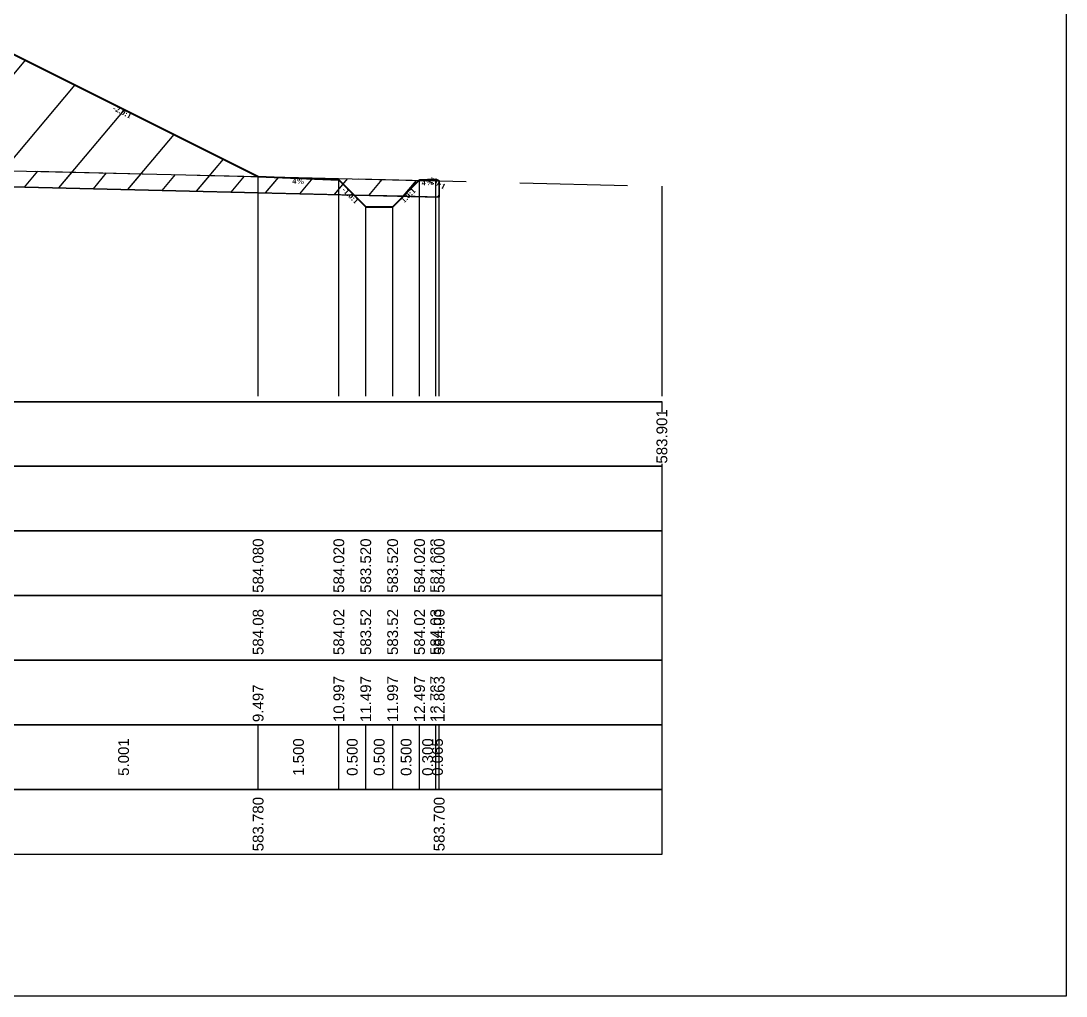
# Model space of a CAD drawing. Header units: millimetres. Extents: x 2762 to 3076, y 916 to 3305.
# Drawn here: x 2979.79 to 2999.21, y 1987.65 to 2005.76 of the extents above; entities that cross this region are included whole.
import ezdxf

# ---------------------------------------------------------------- set-up
doc = ezdxf.new("R2010")
doc.units = ezdxf.units.MM
doc.header["$LTSCALE"] = 2
doc.linetypes.add('CACHE', pattern=[9.525, 6.35, -3.175])
doc.linetypes.add('DASHED', pattern=[0.75, 0.5, -0.25])
doc.layers.add('C-ROAD-CORR', color=5, linetype='Continuous')
doc.layers.add('C-ROAD-SCTN', color=7, linetype='Continuous')
doc.styles.add('C3D_Etiquette', font='romans.shx')
doc.styles.add('C3D_Profil_Travers', font='romans.shx')

msp = doc.modelspace()

# ---------------------------------------------------------------- hatches: boundary and pattern name
at = {"linetype": 'Continuous', "lineweight": -3}
h = msp.add_hatch(dxfattribs=at)
h.set_pattern_fill('_U', color=3, angle=50, style=0, pattern_type=0)
h.set_pattern_definition([(50, (2986.8976, 2002.4996), (-0.766044, 0.642788), [])])
h.paths.add_polyline_path([(2986.898, 2002.5), (2987.202, 2002.804), (2987.502, 2002.816), (2987.567, 2002.784), (2987.567, 2002.484)])
h.paths.add_polyline_path([(2963.136, 2002.885), (2963.355, 2003.104), (2964.855, 2003.164), (2968.808, 2005.14), (2976.805, 2005.46), (2979.201, 2005.364), (2984.202, 2002.864), (2985.702, 2002.804), (2985.985, 2002.521), (2977.067, 2002.735), (2975.399, 2002.737)])
h.paths.add_polyline_path([(2961.533, 2002.904), (2961.533, 2003.204), (2961.555, 2003.116), (2961.855, 2003.104), (2962.061, 2002.898)])
h = msp.add_hatch(dxfattribs=at)
h.set_pattern_fill('_U', color=150, scale=0.5, angle=50, style=0, pattern_type=0)
h.set_pattern_definition([(50, (2986.89757, 2002.4996), (-0.383022, 0.321394), [])])
h.paths.add_polyline_path([(2986.898, 2002.5), (2987.191, 2002.793), (2987.567, 2002.784), (2987.567, 2002.484)])
h.paths.add_polyline_path([(2984.202, 2002.864), (2987.191, 2002.793), (2986.898, 2002.5), (2985.985, 2002.521), (2985.702, 2002.804)])
h.paths.add_polyline_path([(2963.136, 2002.885), (2963.355, 2003.104), (2964.855, 2003.164), (2975.399, 2003.037), (2977.067, 2003.035), (2984.202, 2002.864), (2985.702, 2002.804), (2985.985, 2002.521), (2977.067, 2002.735), (2975.399, 2002.737)])
h.paths.add_polyline_path([(2961.533, 2003.204), (2964.855, 2003.164), (2963.355, 2003.104), (2963.136, 2002.885), (2962.061, 2002.898), (2961.855, 2003.104), (2961.555, 2003.116)])
h.paths.add_polyline_path([(2961.533, 2002.904), (2961.533, 2003.204), (2961.555, 2003.116), (2961.855, 2003.104), (2962.061, 2002.898)])
h = msp.add_hatch(dxfattribs=at)
h.set_pattern_fill('_U', color=1, angle=50, style=0, pattern_type=0)
h.set_pattern_definition([(50, (2985.9847, 2002.5214), (-0.766044, 0.642788), [])])
h.paths.add_polyline_path([(2985.985, 2002.521), (2986.898, 2002.5), (2986.702, 2002.304), (2986.202, 2002.304)])
h.paths.add_polyline_path([(2962.061, 2002.898), (2963.136, 2002.885), (2962.855, 2002.604), (2962.355, 2002.604)])

# ---------------------------------------------------------------- linework, layer by layer
at = {"color": 253, "linetype": 'Continuous', "lineweight": -3}
for p, q in [((2979.201, 2005.364), (2984.202, 2002.864)), ((2977.067, 2003.035), (2984.202, 2002.864)), ((2984.202, 2002.864), (2987.191, 2002.793)), ((2985.702, 2002.804), (2984.202, 2002.864)), ((2984.202, 2002.864), (2985.702, 2002.804)), ((2984.202, 2002.864), (2985.702, 2002.804)), ((2985.985, 2002.521), (2985.702, 2002.804)), ((2985.702, 2002.804), (2985.985, 2002.521)), ((2985.702, 2002.804), (2985.985, 2002.521)), ((2986.898, 2002.5), (2987.202, 2002.804)), ((2987.202, 2002.804), (2987.502, 2002.816)), ((2987.502, 2002.816), (2987.567, 2002.784)), ((2985.985, 2002.521), (2977.067, 2002.735)), ((2985.985, 2002.521), (2977.067, 2002.735)), ((2986.898, 2002.5), (2987.191, 2002.793)), ((2987.191, 2002.793), (2986.898, 2002.5)), ((2987.191, 2002.793), (2987.567, 2002.784)), ((2987.567, 2002.784), (2987.567, 2002.484)), ((2987.567, 2002.784), (2987.567, 2002.484)), ((2986.898, 2002.5), (2985.985, 2002.521)), ((2985.985, 2002.521), (2986.898, 2002.5)), ((2986.202, 2002.304), (2985.985, 2002.521)), ((2986.898, 2002.5), (2986.702, 2002.304)), ((2987.567, 2002.484), (2986.898, 2002.5)), ((2987.567, 2002.484), (2986.898, 2002.5)), ((2986.702, 2002.304), (2986.202, 2002.304))]:
    msp.add_line(p, q, dxfattribs=at)
at = {"color": 105, "linetype": 'DASHED', "lineweight": -3, "ltscale": 2}
msp.add_line((2977.067, 2003.035), (2991.705, 2002.685), dxfattribs=at)
at = {"color": 8, "linetype": 'CACHE', "lineweight": -3}
for p, q in [((2984.202, 1998.784), (2984.202, 2002.864)), ((2985.702, 1998.784), (2985.702, 2002.804)), ((2987.202, 1998.784), (2987.202, 2002.804)), ((2987.502, 1998.784), (2987.502, 2002.816)), ((2987.567, 1998.784), (2987.567, 2002.784)), ((2986.202, 1998.784), (2986.202, 2002.304)), ((2986.702, 1998.784), (2986.702, 2002.304))]:
    msp.add_line(p, q, dxfattribs=at)
at = {"color": 6, "linetype": 'Continuous', "lineweight": -3}
for p, q in [((2977.067, 2002.735), (2984.202, 2002.564)), ((2984.202, 2002.564), (2987.567, 2002.484))]:
    msp.add_line(p, q, dxfattribs=at)
at = {"color": 98, "linetype": 'CACHE', "lineweight": -3}
msp.add_line((2991.705, 2002.685), (2991.705, 1998.784), dxfattribs=at)
at = {"color": 7, "linetype": 'Continuous', "lineweight": -3}
for p, q in [((2957.704, 1998.684), (2991.706, 1998.684)), ((2984.202, 1991.484), (2984.202, 1992.684)), ((2984.202, 1991.484), (2984.202, 1992.684)), ((2985.702, 1991.484), (2985.702, 1992.684)), ((2985.702, 1991.484), (2985.702, 1992.684)), ((2986.202, 1991.484), (2986.202, 1992.684)), ((2986.202, 1991.484), (2986.202, 1992.684)), ((2986.702, 1991.484), (2986.702, 1992.684)), ((2986.702, 1991.484), (2986.702, 1992.684)), ((2987.202, 1991.484), (2987.202, 1992.684)), ((2987.202, 1991.484), (2987.202, 1992.684)), ((2987.502, 1991.484), (2987.502, 1992.684)), ((2987.502, 1991.484), (2987.502, 1992.684)), ((2987.567, 1991.484), (2987.567, 1992.684))]:
    msp.add_line(p, q, dxfattribs=at)
for points in [[(2957.704, 1997.484), (2991.706, 1997.484), (2991.706, 1998.684), (2957.704, 1998.684)], [(2957.704, 1996.284), (2991.706, 1996.284), (2991.706, 1997.484), (2957.704, 1997.484)], [(2957.704, 1995.084), (2991.706, 1995.084), (2991.706, 1996.284), (2957.704, 1996.284)], [(2957.704, 1993.884), (2991.706, 1993.884), (2991.706, 1995.084), (2957.704, 1995.084)], [(2957.704, 1992.684), (2991.706, 1992.684), (2991.706, 1993.884), (2957.704, 1993.884)], [(2957.704, 1991.484), (2991.706, 1991.484), (2991.706, 1992.684), (2957.704, 1992.684)], [(2957.704, 1990.284), (2991.706, 1990.284), (2991.706, 1991.484), (2957.704, 1991.484)]]:
    msp.add_3dface(points, dxfattribs=at)
at = {"layer": 'C-ROAD-CORR', "color": 1, "linetype": 'Continuous', "lineweight": 40}
for p, q in [((2979.201, 2005.364), (2984.202, 2002.864)), ((2984.202, 2002.864), (2985.702, 2002.804)), ((2985.702, 2002.804), (2986.202, 2002.304)), ((2986.702, 2002.304), (2987.202, 2002.804)), ((2987.202, 2002.804), (2987.502, 2002.816)), ((2987.502, 2002.816), (2987.567, 2002.784)), ((2986.202, 2002.304), (2986.702, 2002.304))]:
    msp.add_line(p, q, dxfattribs=at)
at = {"layer": 'C-ROAD-CORR', "color": 1, "linetype": 'Continuous', "lineweight": -3}
for p, q in [((2985.702, 2002.804), (2986.202, 2002.304)), ((2986.702, 2002.304), (2987.202, 2002.804))]:
    msp.add_line(p, q, dxfattribs=at)
at = {"layer": 'C-ROAD-SCTN', "color": 154, "linetype": 'Continuous', "lineweight": -3}
for p, q in [((2979.201, 2005.364), (2984.202, 2002.864)), ((2984.202, 2002.864), (2985.702, 2002.804)), ((2985.702, 2002.804), (2986.202, 2002.304)), ((2986.702, 2002.304), (2987.202, 2002.804)), ((2987.202, 2002.804), (2987.502, 2002.816)), ((2987.502, 2002.816), (2987.567, 2002.784)), ((2986.202, 2002.304), (2986.702, 2002.304))]:
    msp.add_line(p, q, dxfattribs=at)
at = {"layer": 'C-ROAD-SCTN', "color": 1, "linetype": 'Continuous', "lineweight": -3}
for p, q in [((2979.201, 2005.364), (2984.202, 2002.864)), ((2984.202, 2002.864), (2985.702, 2002.804)), ((2985.702, 2002.804), (2986.202, 2002.304)), ((2986.702, 2002.304), (2987.202, 2002.804)), ((2987.202, 2002.804), (2987.502, 2002.816)), ((2987.502, 2002.816), (2987.567, 2002.784)), ((2986.202, 2002.304), (2986.702, 2002.304))]:
    msp.add_line(p, q, dxfattribs=at)

# ---------------------------------------------------------------- texts
at = {"color": 7, "linetype": 'Continuous', "lineweight": -3, "char_height": 0.1, "attachment_point": 2, "style": 'C3D_Etiquette'}
for s, insert, width, rotation in [('{\\fTimes New Roman|b1|i0|c0|p18;-2.0:1}', (2981.7, 2004.111), 0.34598, 333.4349), ('{\\fTimes New Roman|b1|i0|c0|p18;4%}', (2984.952, 2002.83), 0.42071, 357.7094), ('{\\fTimes New Roman|b1|i0|c0|p18;4%}', (2987.352, 2002.806), 0.37094, 2.2906), ('{\\fTimes New Roman|b1|i0|c0|p18;-2.0:1}', (2987.533, 2002.796), 0.34598, 333.4349), ('{\\fTimes New Roman|b1|i0|c0|p18;-1.0:1}', (2985.949, 2002.551), 0.34598, 315), ('{\\fTimes New Roman|b1|i0|c0|p18;1.0:1}', (2986.955, 2002.551), 0.29001, 45)]:
    msp.add_mtext(s, dxfattribs=dict(at, insert=insert, width=width, rotation=rotation))
at = {"color": 7, "linetype": 'Continuous', "lineweight": -3, "char_height": 0.2, "rotation": 90, "style": 'C3D_Profil_Travers'}
for s, insert, attachment_point in [('{\\fArial|b0|i0|c0|p34;584.08}', (2984.202, 1993.979), 4), ('{\\fArial|b0|i0|c0|p34;584.02}', (2985.702, 1993.979), 4), ('{\\fArial|b0|i0|c0|p34;583.52}', (2986.202, 1993.979), 4), ('{\\fArial|b0|i0|c0|p34;583.52}', (2986.702, 1993.979), 4), ('{\\fArial|b0|i0|c0|p34;584.02}', (2987.202, 1993.979), 4), ('{\\fArial|b0|i0|c0|p34;584.03}', (2987.502, 1993.979), 4), ('{\\fArial|b0|i0|c0|p34;584.00}', (2987.567, 1993.979), 4), ('{\\fArial|b0|i0|c0|p34;5.001}', (2981.702, 1992.084), 5), ('{\\fArial|b0|i0|c0|p34;1.500}', (2984.952, 1992.084), 5), ('{\\fArial|b0|i0|c0|p34;0.500}', (2985.952, 1992.084), 5), ('{\\fArial|b0|i0|c0|p34;0.500}', (2986.452, 1992.084), 5), ('{\\fArial|b0|i0|c0|p34;0.500}', (2986.952, 1992.084), 5), ('{\\fArial|b0|i0|c0|p34;0.300}', (2987.352, 1992.084), 5), ('{\\fArial|b0|i0|c0|p34;0.065}', (2987.535, 1992.084), 5)]:
    msp.add_mtext(s, dxfattribs=dict(at, insert=insert, attachment_point=attachment_point))

# ---------------------------------------------------------------- next in the draw order: texts
at = {"color": 7, "linetype": 'Continuous', "lineweight": -3, "char_height": 0.2, "attachment_point": 4, "rotation": 90, "style": 'C3D_Profil_Travers', "bg_fill": 3, "box_fill_scale": 1.000375, "bg_fill_color": 256, "bg_fill_true_color": 13158600, "bg_fill_transparency": 0}
for s, insert, width in [('{\\fArial|b0|i0|c0|p34;583.901}', (2991.705, 1997.534), 0.95654), ('{\\fArial|b0|i0|c0|p34;584.080}', (2984.202, 1995.134), 0.99484), ('{\\fArial|b0|i0|c0|p34;584.020}', (2985.702, 1995.134), 0.99484), ('{\\fArial|b0|i0|c0|p34;583.520}', (2986.202, 1995.134), 0.99484), ('{\\fArial|b0|i0|c0|p34;583.520}', (2986.702, 1995.134), 0.99484), ('{\\fArial|b0|i0|c0|p34;584.020}', (2987.202, 1995.134), 0.99484), ('{\\fArial|b0|i0|c0|p34;\\C256;10.997}', (2985.702, 1992.734), 0.81957), ('{\\fArial|b0|i0|c0|p34;\\C256;11.497}', (2986.202, 1992.734), 0.81957), ('{\\fArial|b0|i0|c0|p34;\\C256;11.997}', (2986.702, 1992.734), 0.81957), ('{\\fArial|b0|i0|c0|p34;\\C256;12.497}', (2987.202, 1992.734), 0.81957), ('{\\fArial|b0|i0|c0|p34;\\C256;9.497}', (2984.202, 1992.734), 0.68165), ('{\\fArial|b0|i0|c0|p34;583.780}', (2984.202, 1990.334), 0.99484), ('{\\fArial|b0|i0|c0|p34;583.700}', (2987.567, 1990.334), 0.99484)]:
    msp.add_mtext(s, dxfattribs=dict(at, insert=insert, width=width))

# ---------------------------------------------------------------- next in the draw order: texts
for s, insert, width in [('{\\fArial|b0|i0|c0|p34;584.032}', (2987.502, 1995.134), 0.99347), ('{\\fArial|b0|i0|c0|p34;\\C256;12.797}', (2987.502, 1992.734), 0.81957)]:
    msp.add_mtext(s, dxfattribs=dict(at, insert=insert, width=width))

# ---------------------------------------------------------------- next in the draw order: texts
for s, insert, width in [('{\\fArial|b0|i0|c0|p34;584.000}', (2987.567, 1995.134), 0.99484), ('{\\fArial|b0|i0|c0|p34;\\C256;12.863}', (2987.567, 1992.734), 0.81957)]:
    msp.add_mtext(s, dxfattribs=dict(at, insert=insert, width=width))

# ---------------------------------------------------------------- next in the draw order: linework, layer by layer
msp.add_lwpolyline([(2950.215, 2017.145), (2999.215, 2017.145), (2999.215, 1987.645), (2950.215, 1987.645)], close=True)

doc.saveas('drawing.dxf')
